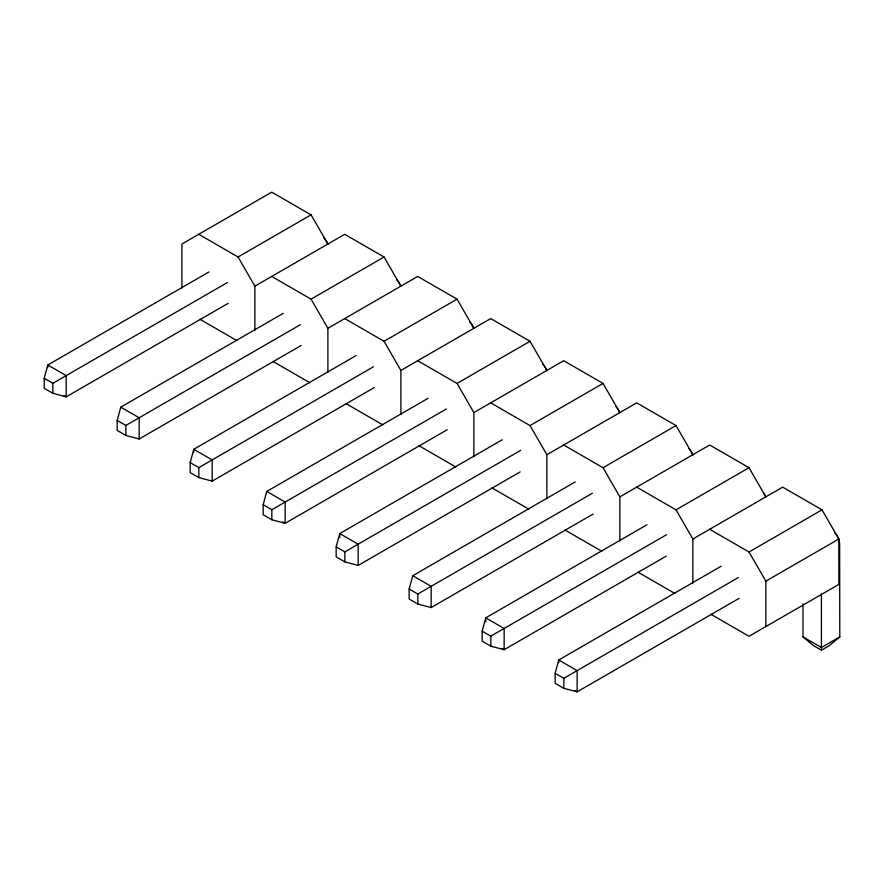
<?xml version="1.0" encoding="UTF-8"?>
<svg xmlns="http://www.w3.org/2000/svg" width="884" height="884" viewBox="0 0 884 884"><rect width="100%" height="100%" fill="white"/><g stroke="black" fill="none" stroke-linecap="round" stroke-linejoin="round"><path stroke-width="1.33" d="M228.205 303.322L66.189 396.861L52.874 393.325L44.2 388.319L44.2 378.297L47.802 365.004L209.033 271.918M301.201 345.456L139.186 438.994L125.871 435.469L117.196 430.453L117.196 420.441L120.788 407.148L283.212 313.367M374.197 387.601L212.171 481.139L198.856 477.603L190.182 472.597L190.182 462.586L193.784 449.282L356.208 355.512M447.182 429.746L285.167 523.284L271.852 519.748L263.178 514.742L263.178 504.731L266.78 491.427L428.011 398.341M520.179 471.89L358.164 565.428L344.848 561.893L336.174 556.887L336.174 546.865L339.765 533.571L502.2 439.79M593.175 514.024L431.149 607.562L417.834 604.037L409.159 599.02L409.159 589.009L412.762 575.716L575.186 481.935M666.16 556.169L504.145 649.707L490.83 646.171L482.156 641.165L482.156 631.154L485.758 617.85L646.989 524.764M739.157 598.313L577.141 691.852L563.826 688.316L555.152 683.31L555.152 673.299L558.743 659.994L721.178 566.224M834.794 532.853A34.564 19.956 -60 0 1 839.634 543.561L839.8 636.9L829.093 645.784L821.413 650.215L813.733 645.784L803.015 636.9L803.015 603.761M198.734 234.293L238.061 257.001L311.058 214.856L327.887 244.006M44.2 378.297L52.874 383.302L227.42 282.537M254.89 330.196L254.89 286.151L344.716 234.293L384.054 257.001L400.883 286.151M271.719 276.438L311.058 299.146L384.054 257.001M117.196 420.441L125.871 425.447L300.416 324.671M327.887 372.33L327.887 328.296L417.712 276.438L457.039 299.146L473.868 328.296M344.716 318.572L384.054 341.279L457.039 299.146M190.182 462.586L198.856 467.592L373.413 366.816M400.883 414.474L400.883 370.429L490.708 318.572L530.035 341.279L546.865 370.429M417.712 360.716L457.039 383.424L530.035 341.279M263.178 504.731L271.852 509.736L446.398 408.961M473.868 456.619L473.868 412.574L563.694 360.716L603.032 383.424L619.861 412.574M490.708 402.861L530.035 425.569L603.032 383.424M336.174 546.865L344.848 551.87L520.588 450.409M546.865 498.764L546.865 454.719L636.69 402.861L676.017 425.569L692.857 454.719M563.694 445.006L603.032 467.713L676.017 425.569M409.159 589.009L417.834 594.015L592.39 493.239M619.861 540.898L619.861 496.863L709.686 445.006L749.013 467.713L765.842 496.863M636.69 487.139L676.017 509.847L749.013 467.713M482.156 631.154L490.83 636.16L666.569 534.698M692.857 583.042L692.857 539.008L782.671 487.139L822.01 509.847L838.839 539.008L838.839 584.423L749.013 636.281L710.869 614.258M709.686 529.284L749.013 551.992L822.01 509.847M555.152 673.299L563.826 678.304L738.372 577.528M765.842 626.557L765.842 581.142L838.839 539.008M839.8 636.9L821.413 647.519L803.015 636.9M311.058 214.856L271.719 192.148L181.905 244.006L181.905 288.051M199.928 319.268L236.868 340.594M272.913 361.401L309.864 382.739M345.909 403.546L382.86 424.884M418.906 445.691L455.857 467.028M491.891 487.835L528.842 509.162M564.887 529.98L601.838 551.307M637.883 572.114L674.835 593.451M120.788 407.148L139.186 417.756L139.186 438.994M266.78 491.427L285.167 502.046L285.167 523.284L282.869 521.958M412.762 575.716L431.149 586.335L431.149 607.562M63.891 395.535L66.189 396.861L66.189 375.623L47.802 365.004L47.802 367.656M501.847 648.381L504.145 649.707L504.145 628.469L485.758 617.85L485.758 621.839M574.843 690.526L577.141 691.852L577.141 670.613L558.743 659.994L558.743 662.646M749.013 551.992L765.842 581.142M676.017 509.847L692.857 539.008M603.032 467.713L619.861 496.863M530.035 425.569L546.865 454.719M457.039 383.424L473.868 412.574M384.054 341.279L400.883 370.429M311.058 299.146L327.887 328.296M238.061 257.001L254.89 286.151M821.413 593.661L821.413 650.215M563.826 678.304L563.826 688.316M490.83 636.16L490.83 646.171M417.834 594.015L417.834 604.037M358.164 565.428L358.164 544.19L339.765 533.571L339.765 537.549M344.848 551.87L344.848 561.893M271.852 509.736L271.852 519.748M212.171 481.139L212.171 459.901L193.784 449.282L193.784 451.945M198.856 467.592L198.856 477.603M125.871 425.447L125.871 435.469M52.874 383.302L52.874 393.325M763.577 492.764A34.564 19.956 -60 0 1 765.721 497.151M542.82 364.285A34.564 19.956 -60 0 1 546.732 370.716M615.805 406.43A34.564 19.956 -60 0 1 619.728 412.861M688.802 448.575A34.564 19.956 -60 0 1 692.724 455.006M469.824 322.152A34.564 19.956 -60 0 1 473.747 328.583M396.828 280.007A34.564 19.956 -60 0 1 400.75 286.438M323.842 237.862A34.564 19.956 -60 0 1 327.754 244.293"/></g></svg>
